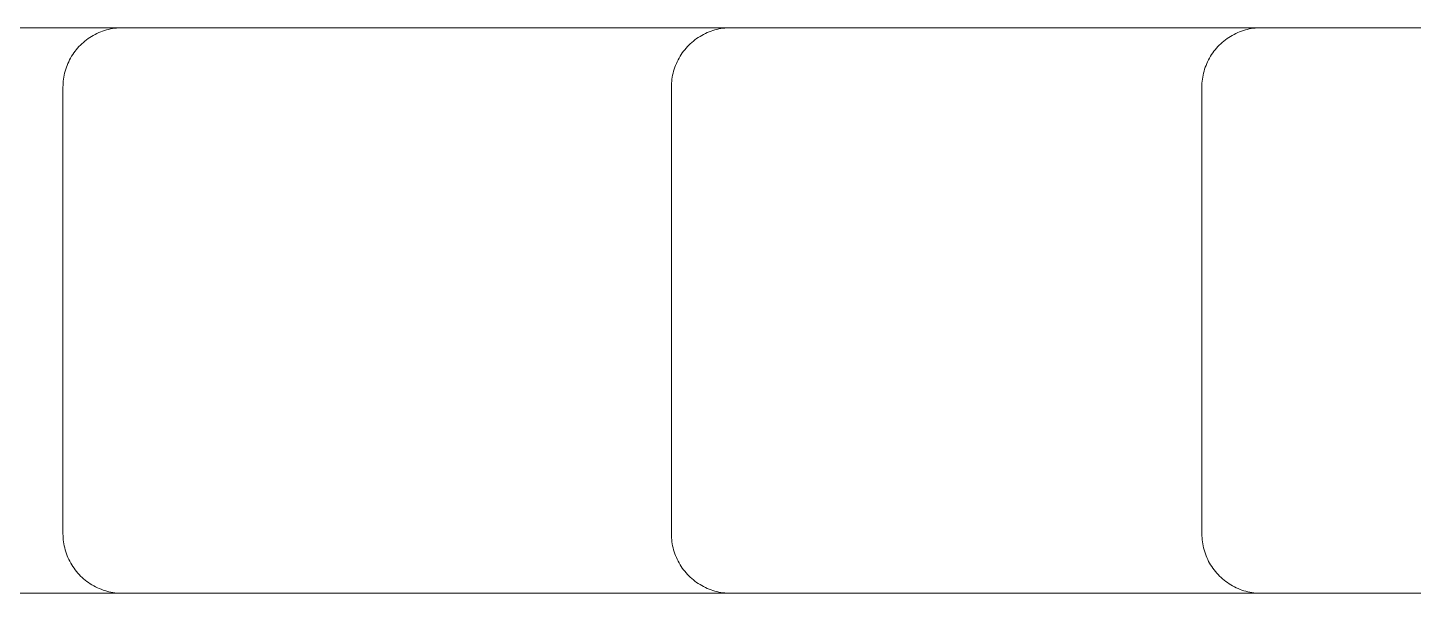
# Model space of a CAD drawing. Header units: inches. Extents: x -6 to 195, y -3 to 126.
# Drawn here: x 157.531 to 161.195, y 124.852 to 126.348 of the extents above; entities that cross this region are included whole.
import ezdxf

# ---------------------------------------------------------------- set-up
doc = ezdxf.new("R2010")
doc.units = ezdxf.units.IN
doc.layers.add('ZANO_R', color=7, linetype='Continuous', lineweight=0)

msp = doc.modelspace()

# ---------------------------------------------------------------- linework, layer by layer
at = {"layer": 'ZANO_R'}
for p, q in [((157.7773160797697, 126.3482925959115), (157.4374724273848, 126.3482925959115)), ((157.7337877107975, 126.3409138171464), (157.7389401183823, 126.3424527971533)), ((157.7389401183823, 126.3424527971533), (157.7441420647151, 126.3438149710541)), ((157.7441420647151, 126.3438149710541), (157.7493874845586, 126.3449987506151)), ((157.7493874845586, 126.3449987506151), (157.7546702619879, 126.3460027556021)), ((157.7546702619879, 126.3460027556021), (157.7599842375216, 126.3468258153903)), ((157.7599842375216, 126.3468258153903), (157.7653232153007, 126.3474669703287)), ((157.7653232153007, 126.3474669703287), (157.7706809703172, 126.3479254728591)), ((157.7706809703172, 126.3479254728591), (157.7760512556674, 126.3482007883886)), ((157.7760512556674, 126.3482007883886), (157.7814278098394, 126.3482925959115)), ((159.0872875377672, 126.3482925959115), (157.7814278098394, 126.3482925959115)), ((159.3864649021034, 126.3482925959115), (159.0872875377672, 126.3482925959115)), ((159.3428324462129, 126.3409138171323), (159.3479848537972, 126.3424527971406)), ((159.3479848537972, 126.3424527971406), (159.3531868001287, 126.3438149710428)), ((159.3531868001287, 126.3438149710428), (159.3584322199713, 126.3449987506051)), ((159.3584322199713, 126.3449987506051), (159.3637149974002, 126.3460027555934)), ((159.3637149974002, 126.3460027555934), (159.3690289729329, 126.346825815383)), ((159.3690289729329, 126.346825815383), (159.3743679507115, 126.3474669703228)), ((159.3743679507115, 126.3474669703228), (159.3797257057272, 126.3479254728554)), ((159.3797257057272, 126.3479254728554), (159.3850959910765, 126.3482007883867)), ((159.3850959910765, 126.3482007883867), (159.390472545248, 126.3482925959115)), ((160.5320037540023, 126.3482925959115), (159.390472545248, 126.3482925959115)), ((160.7893331788537, 126.3482925959115), (160.5320037540023, 126.3482925959115)), ((160.7456147504104, 126.3409138171296), (160.7507671579942, 126.3424527971379)), ((160.7507671579942, 126.3424527971379), (160.7559691043261, 126.34381497104)), ((160.7559691043261, 126.34381497104), (160.7612145241683, 126.3449987506028)), ((160.7612145241683, 126.3449987506028), (160.7664973015972, 126.3460027555916)), ((160.7664973015972, 126.3460027555916), (160.7718112771295, 126.3468258153816)), ((160.7718112771295, 126.3468258153816), (160.7771502549081, 126.3474669703219)), ((160.7771502549081, 126.3474669703219), (160.7825080099233, 126.3479254728545)), ((160.7825080099233, 126.3479254728545), (160.787878295273, 126.3482007883863)), ((160.787878295273, 126.3482007883863), (160.7932548494441, 126.3482925959115)), ((161.7660766697873, 126.3482925959115), (160.7932548494441, 126.3482925959115)), ((157.6700723825006, 126.302167667694), (157.6739390981388, 126.3059045478849)), ((157.6739390981388, 126.3059045478849), (157.6779311408063, 126.3095072355932)), ((157.6779311408063, 126.3095072355932), (157.6820438559603, 126.3129715302466)), ((157.6820438559603, 126.3129715302466), (157.686272448359, 126.3162933926324)), ((157.686272448359, 126.3162933926324), (157.6906119876526, 126.3194689496077)), ((157.6906119876526, 126.3194689496077), (157.6950574141329, 126.322494498615)), ((157.6950574141329, 126.322494498615), (157.6996035446305, 126.3253665119996)), ((157.6996035446305, 126.3253665119996), (157.7042450785616, 126.328081641122)), ((157.7042450785616, 126.328081641122), (157.7089766041045, 126.3306367202636)), ((157.7089766041045, 126.3306367202636), (157.7137926045125, 126.3330287703161)), ((157.7137926045125, 126.3330287703161), (157.7186874645449, 126.3352550022564)), ((157.7186874645449, 126.3352550022564), (157.7236554770129, 126.3373128203975)), ((157.7236554770129, 126.3373128203975), (157.7286908494366, 126.3391998254151)), ((157.7286908494366, 126.3391998254151), (157.7337877107975, 126.3409138171464)), ((159.2791171179274, 126.3021676676763), (159.2829838335647, 126.3059045478667)), ((159.2829838335647, 126.3059045478667), (159.2869758762317, 126.309507235575)), ((159.2869758762317, 126.309507235575), (159.2910885913852, 126.312971530228)), ((159.2910885913852, 126.312971530228), (159.2953171837835, 126.3162933926137)), ((159.2953171837835, 126.3162933926137), (159.2996567230762, 126.319468949589)), ((159.2996567230762, 126.319468949589), (159.3041021495555, 126.3224944985964)), ((159.3041021495555, 126.3224944985964), (159.3086482800527, 126.325366511981)), ((159.3086482800527, 126.325366511981), (159.3132898139829, 126.3280816411038)), ((159.3132898139829, 126.3280816411038), (159.3180213395249, 126.3306367202458)), ((159.3180213395249, 126.3306367202458), (159.322837339932, 126.3330287702988)), ((159.322837339932, 126.3330287702988), (159.3277321999631, 126.33525500224)), ((159.3277321999631, 126.33525500224), (159.3327002124302, 126.3373128203816)), ((159.3327002124302, 126.3373128203816), (159.3377355848534, 126.3391998254001)), ((159.3377355848534, 126.3391998254001), (159.3428324462129, 126.3409138171323)), ((160.6818994221271, 126.3021676676726), (160.6857661377644, 126.3059045478631)), ((160.6857661377644, 126.3059045478631), (160.6897581804315, 126.3095072355709)), ((160.6897581804315, 126.3095072355709), (160.693870895585, 126.3129715302243)), ((160.693870895585, 126.3129715302243), (160.6980994879827, 126.3162933926101)), ((160.6980994879827, 126.3162933926101), (160.7024390272754, 126.3194689495854)), ((160.7024390272754, 126.3194689495854), (160.7068844537544, 126.3224944985927)), ((160.7068844537544, 126.3224944985927), (160.7114305842515, 126.3253665119773)), ((160.7114305842515, 126.3253665119773), (160.7160721181813, 126.3280816411002)), ((160.7160721181813, 126.3280816411002), (160.7208036437232, 126.3306367202422)), ((160.7208036437232, 126.3306367202422), (160.7256196441303, 126.3330287702956)), ((160.7256196441303, 126.3330287702956), (160.7305145041614, 126.3352550022364)), ((160.7305145041614, 126.3352550022364), (160.7354825166285, 126.3373128203784)), ((160.7354825166285, 126.3373128203784), (160.7405178890508, 126.3391998253969)), ((160.7405178890508, 126.3391998253969), (160.7456147504104, 126.3409138171296)), ((157.644158409073, 126.2679949716335), (157.6468735381955, 126.2726365055642)), ((157.6468735381955, 126.2726365055642), (157.6497455515801, 126.2771826360622)), ((157.6497455515801, 126.2771826360622), (157.6527711005874, 126.281628062542)), ((157.6527711005874, 126.281628062542), (157.6559466575627, 126.2859676018361)), ((157.6559466575627, 126.2859676018361), (157.6592685199485, 126.2901961942343)), ((157.6592685199485, 126.2901961942343), (157.6627328146014, 126.2943089093887)), ((157.6627328146014, 126.2943089093887), (157.6663355023102, 126.2983009520563)), ((157.6663355023102, 126.2983009520563), (157.6700723825006, 126.302167667694)), ((159.2532031444998, 126.2679949716207), (159.2559182736227, 126.272636505551)), ((159.2559182736227, 126.272636505551), (159.2587902870073, 126.2771826360481)), ((159.2587902870073, 126.2771826360481), (159.2618158360146, 126.2816280625275)), ((159.2618158360146, 126.2816280625275), (159.2649913929899, 126.2859676018202)), ((159.2649913929899, 126.2859676018202), (159.2683132553757, 126.2901961942184)), ((159.2683132553757, 126.2901961942184), (159.2717775500287, 126.2943089093719)), ((159.2717775500287, 126.2943089093719), (159.275380237737, 126.298300952039)), ((159.275380237737, 126.298300952039), (159.2791171179274, 126.3021676676763)), ((160.6559854486995, 126.2679949716185), (160.6587005778224, 126.2726365055482)), ((160.6587005778224, 126.2726365055482), (160.661572591207, 126.2771826360449)), ((160.661572591207, 126.2771826360449), (160.6645981402144, 126.2816280625243)), ((160.6645981402144, 126.2816280625243), (160.6677736971897, 126.285967601817)), ((160.6677736971897, 126.285967601817), (160.6710955595754, 126.2901961942152)), ((160.6710955595754, 126.2901961942152), (160.6745598542284, 126.2943089093683)), ((160.6745598542284, 126.2943089093683), (160.6781625419367, 126.2983009520353)), ((160.6781625419367, 126.2983009520353), (160.6818994221271, 126.3021676676726)), ((157.6284250791405, 126.22809798548), (157.6297872530417, 126.2332999318128)), ((157.6297872530417, 126.2332999318128), (157.6313262330486, 126.2384523393976)), ((157.6313262330486, 126.2384523393976), (157.63304022478, 126.2435492007585)), ((157.63304022478, 126.2435492007585), (157.6349272297975, 126.2485845731821)), ((157.6349272297975, 126.2485845731821), (157.6369850479387, 126.2535525856501)), ((157.6369850479387, 126.2535525856501), (157.639211279879, 126.2584474456821)), ((157.639211279879, 126.2584474456821), (157.6416033299315, 126.2632634460906)), ((157.6416033299315, 126.2632634460906), (157.644158409073, 126.2679949716335)), ((159.2374698145613, 126.228097985475), (159.2388319884631, 126.2332999318064)), ((159.2388319884631, 126.2332999318064), (159.2403709684713, 126.2384523393907)), ((159.2403709684713, 126.2384523393907), (159.2420849602036, 126.2435492007503)), ((159.2420849602036, 126.2435492007503), (159.243971965222, 126.2485845731735)), ((159.243971965222, 126.2485845731735), (159.2460297833636, 126.2535525856406)), ((159.2460297833636, 126.2535525856406), (159.2482560153048, 126.2584474456717)), ((159.2482560153048, 126.2584474456717), (159.2506480653578, 126.2632634460788)), ((159.2506480653578, 126.2632634460788), (159.2532031444998, 126.2679949716207)), ((160.6402521187597, 126.2280979854736), (160.6416142926619, 126.233299931805)), ((160.6416142926619, 126.233299931805), (160.6431532726701, 126.2384523393894)), ((160.6431532726701, 126.2384523393894), (160.6448672644028, 126.2435492007489)), ((160.6448672644028, 126.2435492007489), (160.6467542694213, 126.2485845731717)), ((160.6467542694213, 126.2485845731717), (160.6488120875633, 126.2535525856383)), ((160.6488120875633, 126.2535525856383), (160.6510383195041, 126.2584474456694)), ((160.6510383195041, 126.2584474456694), (160.6534303695576, 126.2632634460765)), ((160.6534303695576, 126.2632634460765), (160.6559854486995, 126.2679949716185)), ((157.6239474542836, 126.1908122403556), (157.6240392618065, 126.1961887945276)), ((157.6240392618065, 126.1961887945276), (157.6243145773356, 126.2015590798778)), ((157.6243145773356, 126.2015590798778), (157.6247730798664, 126.2069168348939)), ((157.6247730798664, 126.2069168348939), (157.6254142348048, 126.2122558126734)), ((157.6254142348048, 126.2122558126734), (157.626237294593, 126.2175697882071)), ((157.626237294593, 126.2175697882071), (157.6272412995795, 126.2228525656365)), ((157.6272412995795, 126.2228525656365), (157.6284250791405, 126.22809798548)), ((159.2329921896926, 126.1908122403556), (159.2330839972169, 126.1961887945272)), ((159.2330839972169, 126.1961887945272), (159.2333593127482, 126.2015590798765)), ((159.2333593127482, 126.2015590798765), (159.2338178152809, 126.2069168348921)), ((159.2338178152809, 126.2069168348921), (159.2344589702207, 126.2122558126707)), ((159.2344589702207, 126.2122558126707), (159.2352820300102, 126.2175697882035)), ((159.2352820300102, 126.2175697882035), (159.2362860349986, 126.2228525656319)), ((159.2362860349986, 126.2228525656319), (159.2374698145613, 126.228097985475)), ((160.6357744938887, 126.1908122403556), (160.6358663014134, 126.1961887945267)), ((160.6358663014134, 126.1961887945267), (160.6361416169452, 126.2015590798765)), ((160.6361416169452, 126.2015590798765), (160.6366001194779, 126.2069168348917)), ((160.6366001194779, 126.2069168348917), (160.6372412744186, 126.2122558126703)), ((160.6372412744186, 126.2122558126703), (160.6380643342081, 126.2175697882026)), ((160.6380643342081, 126.2175697882026), (160.6390683391969, 126.222852565631)), ((160.6390683391969, 126.222852565631), (160.6402521187597, 126.2280979854736)), ((157.623947454284, 125.0097095736892), (157.623947454284, 126.1908122403556)), ((159.2329921896926, 125.0097095736892), (159.2329921896926, 126.1908122403556)), ((160.6357744938887, 125.0097095736892), (160.6357744938887, 126.1908122403556)), ((157.6240404772207, 125.0042975573351), (157.623947454284, 125.0097095736892)), ((157.6243194361609, 124.9988919346893), (157.6240404772207, 125.0042975573351)), ((157.6247840015449, 124.993499091906), (157.6243194361609, 124.9988919346893)), ((157.6254336245393, 124.988125400042), (157.6247840015449, 124.993499091906)), ((157.6262675376847, 124.98277720753), (157.6254336245393, 124.988125400042)), ((159.2330839972174, 125.0043330195181), (159.2329921896926, 125.0097095736892)), ((159.2333593127491, 124.9989627341683), (159.2330839972174, 125.0043330195181)), ((159.2338178152818, 124.9936049791531), (159.2333593127491, 124.9989627341683)), ((159.2344589702225, 124.9882660013745), (159.2338178152818, 124.9936049791531)), ((159.2352820300121, 124.9829520258422), (159.2344589702225, 124.9882660013745)), ((160.6358677134835, 125.0042918410945), (160.6357744938887, 125.0097095736892)), ((160.6361472619496, 124.9988805224925), (160.6358677134835, 125.0042918410945)), ((160.6366128083328, 124.9934820242829), (160.6361472619496, 124.9988805224925)), ((160.6372638014768, 124.9881027376864), (160.6366128083328, 124.9934820242829)), ((160.6380994706792, 124.9827490311814), (160.6372638014768, 124.9881027376864)), ((157.6272847558043, 124.977460832677), (157.6262675376847, 124.98277720753)), ((157.628484077165, 124.972182556201), (157.6272847558043, 124.977460832677)), ((157.6298640848995, 124.9669486138118), (157.628484077165, 124.972182556201)), ((157.6314231486786, 124.9617651888425), (157.6298640848995, 124.9669486138118)), ((157.633159426638, 124.9566384049454), (157.6314231486786, 124.9617651888425)), ((157.6350708675545, 124.9515743188576), (157.633159426638, 124.9566384049454)), ((157.6371552132687, 124.946578913246), (157.6350708675545, 124.9515743188576)), ((159.2362860350008, 124.9776692484138), (159.2352820300121, 124.9829520258422)), ((159.2374698145636, 124.9724238285712), (159.2362860350008, 124.9776692484138)), ((159.2388319884658, 124.9672218822398), (159.2374698145636, 124.9724238285712)), ((159.2403709684741, 124.9620694746554), (159.2388319884658, 124.9672218822398)), ((159.2420849602067, 124.9569726132963), (159.2403709684741, 124.9620694746554)), ((159.2439719652257, 124.9519372408736), (159.2420849602067, 124.9569726132963)), ((159.2460297833672, 124.9469692284065), (159.2439719652257, 124.9519372408736)), ((160.6391188265998, 124.9774272429609), (160.6380994706792, 124.9827490311814)), ((160.640320662435, 124.9721436734308), (160.6391188265998, 124.9774272429609)), ((160.6417035553445, 124.9669045777491), (160.640320662435, 124.9721436734308)), ((160.6432658681374, 124.9617161584238), (160.6417035553445, 124.9669045777491)), ((160.6450057512079, 124.9565845579664), (160.6432658681374, 124.9617161584238)), ((160.6469211447293, 124.9515158516206), (160.6450057512079, 124.9565845579664)), ((160.649009781087, 124.9465160401724), (160.6469211447293, 124.9515158516206)), ((157.6394100013531, 124.9416580896386), (157.6371552132687, 124.946578913246)), ((157.6418325680206, 124.9368176614526), (157.6394100013531, 124.9416580896386)), ((157.6444200512728, 124.9320633471275), (157.6418325680206, 124.9368176614526)), ((157.6471693942794, 124.9274007633685), (157.6444200512728, 124.9320633471275)), ((157.6500773489911, 124.9228354185097), (157.6471693942794, 124.9274007633685)), ((157.6531404799762, 124.9183727060108), (157.6500773489911, 124.9228354185097)), ((157.6563551684776, 124.9140178980797), (157.6531404799762, 124.9183727060108)), ((157.6597176166924, 124.9097761394482), (157.6563551684776, 124.9140178980797)), ((159.2482560153085, 124.9420743683754), (159.2460297833672, 124.9469692284065)), ((159.2506480653615, 124.9372583679688), (159.2482560153085, 124.9420743683754)), ((159.2532031445035, 124.9325268424263), (159.2506480653615, 124.9372583679688)), ((159.2559182736263, 124.9278853084966), (159.2532031445035, 124.9325268424263)), ((159.2587902870114, 124.9233391779999), (159.2559182736263, 124.9278853084966)), ((159.2618158360187, 124.9188937515205), (159.2587902870114, 124.9233391779999)), ((159.2649913929936, 124.9145542122278), (159.2618158360187, 124.9188937515205)), ((159.2683132553793, 124.91032561983), (159.2649913929936, 124.9145542122278)), ((160.6512691875691, 124.9415910428415), (160.649009781087, 124.9465160401724)), ((160.6536966892891, 124.9367466902781), (160.6512691875691, 124.9415910428415)), ((160.6562894123545, 124.9319887176571), (160.6536966892891, 124.9367466902781)), ((160.6590442872694, 124.9273227578888), (160.6562894123545, 124.9319887176571)), ((160.6619580525685, 124.9227543349512), (160.6590442872694, 124.9273227578888)), ((160.6650272586776, 124.9182888573487), (160.6619580525685, 124.9227543349512)), ((160.6682482719975, 124.9139316117103), (160.6650272586776, 124.9182888573487)), ((160.6716172792067, 124.9096877565312), (160.6682482719975, 124.9139316117103)), ((157.6632238522525, 124.9056524412927), (157.6597176166924, 124.9097761394482)), ((157.6668697329233, 124.901651675314), (157.6632238522525, 124.9056524412927)), ((157.6706509514929, 124.8977785679817), (157.6668697329233, 124.901651675314)), ((157.6745630408632, 124.8940376949499), (157.6706509514929, 124.8977785679817)), ((157.6786013793267, 124.8904334756535), (157.6745630408632, 124.8940376949499)), ((157.6827611960257, 124.8869701680851), (157.6786013793267, 124.8904334756535)), ((157.6870375765893, 124.8836518637659), (157.6827611960257, 124.8869701680851)), ((157.69142546894, 124.8804824829112), (157.6870375765893, 124.8836518637659)), ((157.6959196892599, 124.8774657697995), (157.69142546894, 124.8804824829112)), ((157.7005149281167, 124.8746052883494), (157.6959196892599, 124.8774657697995)), ((159.2717775500328, 124.9062129046765), (159.2683132553793, 124.91032561983)), ((159.2753802377406, 124.9022208620095), (159.2717775500328, 124.9062129046765)), ((159.279117117931, 124.8983541463722), (159.2753802377406, 124.9022208620095)), ((159.2829838335683, 124.8946172661817), (159.279117117931, 124.8983541463722)), ((159.2869758762354, 124.8910145784739), (159.2829838335683, 124.8946172661817)), ((159.2910885913889, 124.8875502838205), (159.2869758762354, 124.8910145784739)), ((159.2953171837867, 124.8842284214347), (159.2910885913889, 124.8875502838205)), ((159.2996567230794, 124.8810528644599), (159.2953171837867, 124.8842284214347)), ((159.3041021495587, 124.8780273154525), (159.2996567230794, 124.8810528644599)), ((159.3086482800554, 124.8751553020675), (159.3041021495587, 124.8780273154525)), ((160.6751302917755, 124.9055623160639), (160.6716172792067, 124.9096877565312)), ((160.6787831506872, 124.9015601743713), (160.6751302917755, 124.9055623160639)), ((160.6825715313626, 124.8976860695439), (160.6787831506872, 124.9015601743713)), ((160.6864909487808, 124.8939445880915), (160.6825715313626, 124.8976860695439)), ((160.6905367627869, 124.8903401595117), (160.6864909487808, 124.8939445880915)), ((160.6947041835874, 124.886877051048), (160.6905367627869, 124.8903401595117)), ((160.6989882774183, 124.8835593626354), (160.6947041835874, 124.886877051048)), ((160.7033839723895, 124.8803910220481), (160.6989882774183, 124.8835593626354)), ((160.707886064487, 124.8773757802496), (160.7033839723895, 124.8803910220481)), ((160.7124892237334, 124.8745172069503), (160.707886064487, 124.8773757802496)), ((135.0537453258758, 124.8522292181337), (164.4632017258791, 124.8522292181333)), ((157.7052057567366, 124.8719044179079), (157.7005149281167, 124.8746052883494)), ((157.7099866334152, 124.8693663492595), (157.7052057567366, 124.8719044179079)), ((157.7148519100674, 124.8669940808563), (157.7099866334152, 124.8693663492595)), ((157.7197958388988, 124.8647904152754), (157.7148519100674, 124.8669940808563)), ((157.7248125791948, 124.8627579559075), (157.7197958388988, 124.8647904152754)), ((157.7298962042232, 124.8608991038818), (157.7248125791948, 124.8627579559075)), ((157.7350407082345, 124.8592160552307), (157.7298962042232, 124.8608991038818)), ((157.7402400135561, 124.8577107982924), (157.7350407082345, 124.8592160552307)), ((157.7454879777756, 124.856385111364), (157.7402400135561, 124.8577107982924)), ((157.7507784009945, 124.855240560601), (157.7454879777756, 124.856385111364)), ((157.7561050331524, 124.8542784981646), (157.7507784009945, 124.855240560601)), ((157.7614615814146, 124.8535000606275), (157.7561050331524, 124.8542784981646)), ((157.766841717601, 124.8529061676286), (157.7614615814146, 124.8535000606275)), ((157.772239085667, 124.8524975207883), (157.766841717601, 124.8529061676286)), ((157.7776473092099, 124.852274602878), (157.772239085667, 124.8524975207883)), ((159.3132898139852, 124.8724401729446), (159.3086482800554, 124.8751553020675)), ((159.3180213395271, 124.8698850938026), (159.3132898139852, 124.8724401729446)), ((159.3228373399343, 124.8674930437496), (159.3180213395271, 124.8698850938026)), ((159.3277321999653, 124.8652668118084), (159.3228373399343, 124.8674930437496)), ((159.3327002124324, 124.8632089936668), (159.3277321999653, 124.8652668118084)), ((159.3377355848552, 124.8613219886479), (159.3327002124324, 124.8632089936668)), ((159.3428324462143, 124.8596079969152), (159.3377355848552, 124.8613219886479)), ((159.3479848537982, 124.8580690169069), (159.3428324462143, 124.8596079969152)), ((159.3531868001301, 124.8567068430048), (159.3479848537982, 124.8580690169069)), ((159.3584322199727, 124.855523063442), (159.3531868001301, 124.8567068430048)), ((159.3637149974011, 124.8545190584532), (159.3584322199727, 124.855523063442)), ((159.3690289729334, 124.8536959986632), (159.3637149974011, 124.8545190584532)), ((159.374367950712, 124.8530548437229), (159.3690289729334, 124.8536959986632)), ((159.3797257057272, 124.8525963411903), (159.374367950712, 124.8530548437229)), ((159.3850959910769, 124.8523210256585), (159.3797257057272, 124.8525963411903)), ((159.390472545248, 124.8522292181333), (159.3850959910769, 124.8523210256585)), ((160.7171880005008, 124.8718186863839), (160.7124892237334, 124.8745172069503)), ((160.7219768319596, 124.869283413298), (160.7171880005008, 124.8718186863839)), ((160.7268500486653, 124.8669143891748), (160.7219768319596, 124.869283413298)), ((160.7318018812712, 124.8647144186752), (160.7268500486653, 124.8669143891748)), ((160.7368264673587, 124.8626861063199), (160.7318018812712, 124.8647144186752)), ((160.741917858375, 124.8608318534052), (160.7368264673587, 124.8626861063199)), ((160.7470700266804, 124.85915385516), (160.741917858375, 124.8608318534052)), ((160.7522768726799, 124.857654098148), (160.7470700266804, 124.85915385516)), ((160.7575322320467, 124.8563343579149), (160.7522768726799, 124.857654098148)), ((160.7628298830195, 124.8551961968865), (160.7575322320467, 124.8563343579149)), ((160.7681635537688, 124.8542409625184), (160.7628298830195, 124.8551961968865)), ((160.7735269298209, 124.8534697857021), (160.7681635537688, 124.8542409625184)), ((160.7789136615347, 124.8528835794259), (160.7735269298209, 124.8534697857021)), ((160.7843173716192, 124.8524830376919), (160.7789136615347, 124.8528835794259)), ((160.7897316626822, 124.8522686346978), (160.7843173716192, 124.8524830376919))]:
    msp.add_line(p, q, dxfattribs=at)

doc.saveas('drawing.dxf')
